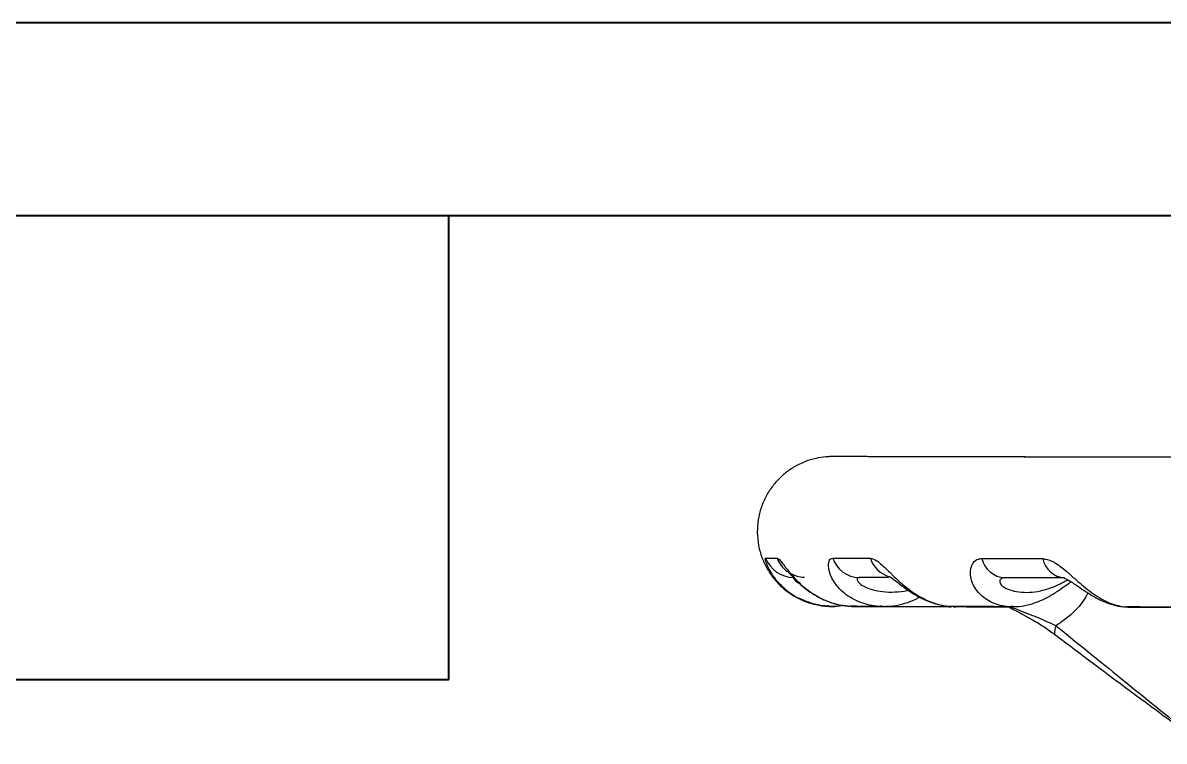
# Model space of a CAD drawing. Header units: millimetres. Extents: x 2448 to 4397, y 790 to 2168.
# Drawn here: x 2791.2 to 2928.4, y 2082.1 to 2168.4 of the extents above; entities that cross this region are included whole.
import ezdxf

# ---------------------------------------------------------------- set-up
doc = ezdxf.new("R2010")
doc.units = ezdxf.units.MM
doc.layers.add('AM_BOR', color=7, linetype='Continuous', lineweight=50)
doc.layers.add('粗实线', color=7, linetype='Continuous', lineweight=40)

# ---------------------------------------------------------------- blocks, each defined once
blk = doc.blocks.new('rA3')
at = {"layer": '粗实线'}
for p, q in [((753.384, 421.26), (333.384, 421.26)), ((748.384, 416.26), (358.384, 416.26)), ((418.384, 404.26), (418.384, 416.26)), ((358.384, 404.26), (418.384, 404.26))]:
    blk.add_line(p, q, dxfattribs=at)

msp = doc.modelspace()

# ---------------------------------------------------------------- linework, layer by layer
at = {"color": 7, "linetype": 'Continuous', "lineweight": 25}
for p, q in [((2887.958, 2098.324), (2887.916, 2098.324)), ((2888.049, 2098.378), (2887.958, 2098.324)), ((2888.094, 2098.313), (2888.14, 2098.312)), ((2890.373, 2098.377), (2890.698, 2098.343)), ((2894.417, 2098.364), (2894.148, 2098.305)), ((2894.681, 2098.304), (2894.334, 2098.295)), ((2903.371, 2098.269), (2903.406, 2098.269)), ((2910.203, 2098.33), (2909.768, 2098.267)), ((2923.862, 2098.258), (2924.267, 2098.255))]:
    msp.add_line(p, q, dxfattribs=at)
at = {"color": 7, "linetype": 'Continuous', "lineweight": 25, "flags": 128}
for points in [[(2880.521, 2104.115), (2880.642, 2104.114), (2880.778, 2104.114), (2880.929, 2104.114), (2881.096, 2104.113), (2881.278, 2104.113), (2881.476, 2104.112), (2881.689, 2104.112), (2881.918, 2104.111)], [(2888.601, 2104.097), (2889.115, 2104.096), (2889.643, 2104.095), (2890.186, 2104.094), (2890.744, 2104.092), (2891.316, 2104.091), (2891.903, 2104.09), (2892.504, 2104.089), (2893.119, 2104.087)], [(2906.509, 2104.059), (2907.382, 2104.057), (2908.267, 2104.055), (2909.165, 2104.053), (2910.075, 2104.051), (2910.998, 2104.049), (2911.933, 2104.047), (2912.881, 2104.045), (2913.841, 2104.043)], [(2895.314, 2101.764), (2895.002, 2101.765), (2894.429, 2101.766), (2893.869, 2101.767), (2893.324, 2101.768), (2892.793, 2101.769), (2892.276, 2101.77), (2891.773, 2101.772)], [(2916.457, 2101.719), (2915.519, 2101.721), (2914.592, 2101.723), (2913.677, 2101.725), (2912.774, 2101.726), (2911.884, 2101.728), (2911.006, 2101.73), (2910.14, 2101.732), (2909.287, 2101.734)]]:
    msp.add_lwpolyline(points, dxfattribs=at)
at = {"color": 7, "linetype": 'Continuous', "lineweight": 25}
for centre, radius, start, end in [((2883.882, 2105.379), 3.591, 200.62584, 269.83577), ((2885.286, 2105.367), 3.595, 200.44917, 233.07935), ((2891.836, 2105.184), 3.413, 198.57422, 268.9394), ((2896.368, 2105.147), 3.418, 198.06675, 253.65062), ((2909.48, 2104.787), 3.059, 193.76926, 266.38233), ((2916.71, 2104.637), 2.93, 191.71062, 265.05504), ((2916.983, 2095.172), 1.722, 152.36133, 187.28595)]:
    msp.add_arc(centre, radius, start, end, dxfattribs=at)
for points, knots in [([(2988.812, 2116.087), (2988.41, 2116.088), (2985.964, 2116.093), (2981.558, 2116.103), (2975.615, 2116.115), (2969.793, 2116.128), (2964.092, 2116.14), (2958.528, 2116.152), (2953.11, 2116.163), (2947.849, 2116.175), (2942.756, 2116.185), (2937.84, 2116.196), (2933.111, 2116.206), (2928.579, 2116.216), (2924.252, 2116.225), (2920.139, 2116.234), (2916.249, 2116.242), (2912.588, 2116.25), (2909.163, 2116.257), (2905.983, 2116.264), (2903.052, 2116.27), (2900.378, 2116.276), (2897.964, 2116.281), (2895.816, 2116.285), (2893.938, 2116.289), (2892.333, 2116.293), (2891.006, 2116.296), (2889.956, 2116.298), (2889.195, 2116.299), (2888.688, 2116.3), (2888.607, 2116.301), (2888.53, 2116.301), (2888.539, 2116.301), (2888.48, 2116.301), (2888.42, 2116.3), (2888.292, 2116.298), (2887.767, 2116.28), (2886.846, 2116.172), (2885.641, 2115.854), (2884.436, 2115.351), (2883.318, 2114.68), (2882.26, 2113.803), (2881.337, 2112.773), (2880.55, 2111.549), (2879.959, 2110.181), (2879.599, 2108.714), (2879.486, 2107.174), (2879.64, 2105.639), (2880.044, 2104.186), (2880.644, 2102.892), (2881.391, 2101.768), (2882.245, 2100.82), (2883.163, 2100.045), (2884.106, 2099.438), (2885.035, 2098.988), (2885.913, 2098.675), (2886.702, 2098.478), (2887.359, 2098.369), (2887.751, 2098.336), (2887.916, 2098.322)], [0, 0, 0, 0, 0.0060231, 0.0366099, 0.0671966, 0.0977833, 0.1283701, 0.1589568, 0.1895435, 0.2201303, 0.250717, 0.2813037, 0.3118905, 0.3424772, 0.373064, 0.4036507, 0.4342375, 0.4648243, 0.495411, 0.5259978, 0.5565846, 0.5871714, 0.6177583, 0.6483452, 0.6789322, 0.7095193, 0.7401066, 0.7706944, 0.8012833, 0.8318754, 0.8624831, 0.8663594, 0.8679299, 0.8682282, 0.8684593, 0.8689931, 0.8700442, 0.8760415, 0.8821818, 0.8878453, 0.8946985, 0.9007828, 0.9074718, 0.9144255, 0.9215336, 0.928726, 0.9359594, 0.9435539, 0.9507083, 0.9574772, 0.9638951, 0.9699716, 0.9756991, 0.9810537, 0.9859948, 0.9904625, 0.9943749, 0.9976281, 1, 1, 1, 1]), ([(3177.159, 2115.684), (3177.159, 2115.684), (3177.166, 2115.684), (3177.118, 2115.684), (3176.964, 2115.684), (3176.499, 2115.685), (3175.727, 2115.687), (3174.668, 2115.689), (3173.331, 2115.692), (3171.716, 2115.695), (3169.827, 2115.699), (3167.669, 2115.704), (3165.246, 2115.709), (3162.561, 2115.715), (3159.621, 2115.721), (3156.431, 2115.728), (3152.998, 2115.735), (3149.328, 2115.743), (3145.429, 2115.751), (3141.308, 2115.76), (3136.973, 2115.769), (3132.433, 2115.779), (3127.697, 2115.789), (3122.775, 2115.799), (3117.675, 2115.81), (3112.408, 2115.822), (3106.984, 2115.833), (3101.414, 2115.845), (3095.709, 2115.857), (3089.881, 2115.87), (3083.94, 2115.882), (3077.898, 2115.895), (3071.768, 2115.908), (3065.561, 2115.922), (3059.29, 2115.935), (3052.967, 2115.948), (3046.604, 2115.962), (3040.213, 2115.976), (3033.809, 2115.989), (3027.402, 2116.003), (3021.007, 2116.017), (3014.634, 2116.03), (3008.298, 2116.044), (3002.01, 2116.057), (2995.783, 2116.071), (2989.628, 2116.084), (2983.559, 2116.097), (2977.587, 2116.11), (2971.724, 2116.122), (2965.982, 2116.135), (2960.371, 2116.147), (2954.903, 2116.158), (2949.588, 2116.17), (2944.438, 2116.181), (2939.461, 2116.191), (2934.669, 2116.202), (2930.07, 2116.211), (2925.674, 2116.221), (2921.489, 2116.23), (2917.523, 2116.238), (2913.784, 2116.246), (2910.28, 2116.254), (2907.018, 2116.261), (2904.003, 2116.267), (2901.242, 2116.273), (2898.741, 2116.279), (2896.504, 2116.283), (2894.535, 2116.288), (2892.839, 2116.291), (2891.419, 2116.294), (2890.277, 2116.297), (2889.417, 2116.299), (2888.837, 2116.3), (2888.616, 2116.301), (2888.561, 2116.301), (2888.561, 2116.301), (2888.561, 2116.301)], [0, 0, 0, 0, 0.0001783, 0.0043151, 0.0155898, 0.0295797, 0.0437563, 0.057945, 0.0721359, 0.0863275, 0.1005193, 0.1147112, 0.1289033, 0.1430953, 0.1572874, 0.1714795, 0.1856716, 0.1998637, 0.2140558, 0.228248, 0.2424401, 0.2566322, 0.2708243, 0.2850165, 0.2992086, 0.3134008, 0.3275929, 0.341785, 0.3559772, 0.3701693, 0.3843614, 0.3985536, 0.4127457, 0.4269379, 0.44113, 0.4553221, 0.4695143, 0.4837064, 0.4978986, 0.5120907, 0.5262829, 0.540475, 0.5546671, 0.5688593, 0.5830514, 0.5972436, 0.6114357, 0.6256278, 0.63982, 0.6540121, 0.6682043, 0.6823964, 0.6965885, 0.7107807, 0.7249728, 0.739165, 0.7533571, 0.7675492, 0.7817413, 0.7959335, 0.8101256, 0.8243177, 0.8385098, 0.8527019, 0.866894, 0.8810861, 0.8952782, 0.9094702, 0.9236622, 0.937854, 0.9520457, 0.9662368, 0.9804265, 0.9946094, 0.9989865, 1, 1, 1, 1]), ([(2884.592, 2099.256), (2884.58, 2099.261), (2883.793, 2099.532), (2882.601, 2100.563), (2881.353, 2101.981), (2880.808, 2103.023), (2880.546, 2103.705), (2880.469, 2104.063), (2880.508, 2104.101), (2880.521, 2104.115)], [0, 0, 0, 0, 0.0041415, 0.263017, 0.4963935, 0.6770992, 0.7661585, 0.9204828, 1, 1, 1, 1]), ([(2881.918, 2104.111), (2882.025, 2104.054), (2882.171, 2103.975), (2882.64, 2103.383), (2883.105, 2102.744), (2883.983, 2101.698), (2885.14, 2100.514), (2887.162, 2099.178), (2889.124, 2098.482), (2890.318, 2098.355), (2890.701, 2098.314)], [0, 0, 0, 0, 0.1244108, 0.1701673, 0.3310152, 0.3662671, 0.536307, 0.7249256, 0.9119056, 1, 1, 1, 1]), ([(2894.148, 2098.305), (2893.774, 2098.346), (2892.626, 2098.471), (2890.84, 2099.169), (2889.191, 2100.506), (2888.292, 2101.974), (2888.06, 2103.007), (2888.105, 2103.689), (2888.289, 2104.046), (2888.522, 2104.084), (2888.601, 2104.097)], [0, 0, 0, 0, 0.0900119, 0.2764631, 0.4645483, 0.6341073, 0.7653982, 0.8301036, 0.9422271, 1, 1, 1, 1]), ([(2893.119, 2104.087), (2893.362, 2104.029), (2893.696, 2103.95), (2894.474, 2103.357), (2895.121, 2102.718), (2896.191, 2101.671), (2897.473, 2100.487), (2899.5, 2099.151), (2901.393, 2098.447), (2902.523, 2098.324), (2902.901, 2098.284)], [0, 0, 0, 0, 0.12371401, 0.16921421, 0.329161, 0.36421574, 0.53330282, 0.72086452, 0.90679673, 1, 1, 1, 1]), ([(2909.768, 2098.267), (2909.421, 2098.308), (2908.396, 2098.429), (2906.871, 2099.135), (2905.591, 2100.471), (2905.077, 2101.938), (2905.177, 2102.97), (2905.527, 2103.652), (2905.96, 2104.008), (2906.37, 2104.046), (2906.509, 2104.059)], [0, 0, 0, 0, 0.0948284, 0.2802929, 0.4673828, 0.6360445, 0.7666403, 0.8310031, 0.942533, 1, 1, 1, 1]), ([(2913.841, 2104.043), (2914.205, 2103.985), (2914.702, 2103.905), (2915.737, 2103.312), (2916.521, 2102.672), (2917.711, 2101.625), (2919.029, 2100.441), (2920.924, 2099.105), (2922.612, 2098.394), (2923.591, 2098.276), (2923.929, 2098.235)], [0, 0, 0, 0, 0.1231352, 0.1684226, 0.3276209, 0.3625119, 0.5308075, 0.7174913, 0.9025533, 1, 1, 1, 1]), ([(2885.197, 2101.798), (2885.162, 2101.795), (2884.864, 2101.765), (2884.35, 2101.89), (2883.758, 2102.11), (2883.365, 2102.356), (2883.177, 2102.511), (2883.131, 2102.559), (2883.225, 2102.462), (2883.472, 2102.189), (2883.888, 2101.733), (2884.553, 2101.066), (2885.476, 2100.284), (2886.654, 2099.5), (2888.05, 2098.855), (2889.324, 2098.458), (2890.109, 2098.397), (2890.373, 2098.377)], [0, 0, 0, 0, 0.0083908, 0.07141, 0.1252738, 0.1709517, 0.2105144, 0.2463673, 0.2895606, 0.335238, 0.4025342, 0.4898796, 0.5871208, 0.6978699, 0.8193524, 0.9393972, 1, 1, 1, 1]), ([(2883.872, 2101.789), (2883.859, 2101.771), (2883.842, 2101.748), (2883.94, 2101.585), (2884.101, 2101.407), (2884.341, 2101.193), (2884.513, 2101.1), (2884.585, 2101.06)], [0, 0, 0, 0, 0.3296188, 0.425538, 0.7334723, 0.8873327, 1, 1, 1, 1]), ([(2891.773, 2101.772), (2891.688, 2101.754), (2891.578, 2101.731), (2891.52, 2101.568), (2891.559, 2101.39), (2891.799, 2101.068), (2892.342, 2100.666), (2893.365, 2100.276), (2894.652, 2100.036), (2896.065, 2100.013), (2897.097, 2100.086), (2897.623, 2100.233), (2897.667, 2100.245)], [0, 0, 0, 0, 0.0907736, 0.1171883, 0.2019906, 0.2443615, 0.3586412, 0.500498, 0.6552713, 0.8212301, 0.9850612, 1, 1, 1, 1]), ([(2895.417, 2101.909), (2895.413, 2101.911), (2895.384, 2101.924), (2895.503, 2101.858), (2895.788, 2101.651), (2896.281, 2101.271), (2897.012, 2100.697), (2897.98, 2100.006), (2899.19, 2099.287), (2900.565, 2098.713), (2901.827, 2098.364), (2902.584, 2098.333), (2902.867, 2098.322)], [0, 0, 0, 0, 0.010031, 0.0667998, 0.1268918, 0.2100905, 0.317825, 0.4418765, 0.5884998, 0.7557176, 0.9089907, 1, 1, 1, 1]), ([(2909.287, 2101.734), (2909.135, 2101.716), (2908.94, 2101.693), (2908.729, 2101.531), (2908.652, 2101.353), (2908.721, 2101.032), (2909.077, 2100.63), (2909.897, 2100.239), (2910.993, 2100.004), (2912.237, 2099.964), (2913.506, 2100.128), (2914.68, 2100.466), (2915.686, 2100.893), (2916.426, 2101.287), (2916.775, 2101.428), (2916.897, 2101.478)], [0, 0, 0, 0, 0.0650915, 0.0840326, 0.1448424, 0.1752252, 0.2571725, 0.3588946, 0.4698788, 0.5888835, 0.7063623, 0.8088988, 0.8911139, 0.9616636, 1, 1, 1, 1]), ([(2910.164, 2098.283), (2910.449, 2098.28), (2911.192, 2098.274), (2912.4, 2098.543), (2913.731, 2099.028), (2914.971, 2099.691), (2916.036, 2100.394), (2916.804, 2100.957), (2917.152, 2101.197), (2917.252, 2101.267)], [0, 0, 0, 0, 0.1111443, 0.2893661, 0.4710501, 0.6459344, 0.8092462, 0.944636, 1, 1, 1, 1]), ([(2916.397, 2101.718), (2916.399, 2101.718), (2916.403, 2101.719), (2916.64, 2101.63), (2917.113, 2101.367), (2917.769, 2100.934), (2918.613, 2100.345), (2919.665, 2099.655), (2920.886, 2098.985), (2922.215, 2098.5), (2923.225, 2098.254), (2923.766, 2098.257), (2923.862, 2098.258)], [0, 0, 0, 0, 0.0591263, 0.1257103, 0.2014378, 0.284963, 0.3910138, 0.5163333, 0.6678877, 0.8220891, 0.9686658, 1, 1, 1, 1]), ([(2919.247, 2099.943), (2919.223, 2099.89), (2918.794, 2098.941), (2917.547, 2097.456), (2916.154, 2096.466), (2915.458, 2095.971)], [0, 0, 0, 0, 0.0289063, 0.5148648, 1, 1, 1, 1]), ([(2887.958, 2098.324), (2887.588, 2098.362), (2886.41, 2098.484), (2885.332, 2098.942), (2884.592, 2099.256)], [0, 0, 0, 0, 0.3141745, 1, 1, 1, 1]), ([(2887.916, 2098.322), (2887.923, 2098.322), (2887.984, 2098.316), (2888.044, 2098.314), (2888.097, 2098.313)], [0, 0, 0, 0, 0.124093, 1, 1, 1, 1]), ([(2888.14, 2098.312), (2888.131, 2098.322), (2888.121, 2098.332), (2888.057, 2098.373), (2888.049, 2098.378)], [0, 0, 0, 0, 0.8812059, 1, 1, 1, 1]), ([(2888.097, 2098.313), (2888.156, 2098.31), (2888.256, 2098.304), (2888.374, 2098.302), (2888.431, 2098.301), (2888.454, 2098.301), (2888.472, 2098.301), (2888.489, 2098.301), (2888.504, 2098.301), (2888.515, 2098.301), (2888.525, 2098.301), (2888.581, 2098.301), (2888.599, 2098.301)], [0, 0, 0, 0, 0.0370981, 0.062716, 0.0726254, 0.0800502, 0.0894341, 0.1062355, 0.1489164, 0.3001042, 0.7774749, 1, 1, 1, 1]), ([(2889.815, 2098.434), (2889.676, 2098.398), (2889.131, 2098.254), (2888.563, 2098.287), (2888.14, 2098.312)], [0, 0, 0, 0, 0.25484382, 1, 1, 1, 1]), ([(2889.258, 2098.333), (2889.213, 2098.329), (2889.05, 2098.312), (2888.842, 2098.305), (2888.657, 2098.301), (2888.593, 2098.301), (2888.569, 2098.301), (2888.551, 2098.301), (2888.535, 2098.301), (2888.521, 2098.301), (2888.522, 2098.301), (2888.522, 2098.301)], [0, 0, 0, 0, 0.08424264, 0.30416078, 0.39195284, 0.42226834, 0.44439854, 0.47151727, 0.51898034, 0.635565, 1, 1, 1, 1]), ([(2888.641, 2098.301), (2888.663, 2098.3), (2888.697, 2098.3), (2888.81, 2098.3), (2888.852, 2098.3)], [0, 0, 0, 0, 0.6362162, 1, 1, 1, 1]), ([(2894.148, 2098.305), (2893.491, 2098.307), (2892.175, 2098.31), (2891.192, 2098.313), (2890.701, 2098.314)], [0, 0, 0, 0, 0.4994057, 1, 1, 1, 1]), ([(2890.842, 2098.314), (2890.854, 2098.31), (2890.876, 2098.303), (2890.886, 2098.303), (2890.89, 2098.304)], [0, 0, 0, 0, 0.5388933, 1, 1, 1, 1]), ([(2890.89, 2098.304), (2891.396, 2098.302), (2892.379, 2098.3), (2893.695, 2098.296), (2894.334, 2098.295)], [0, 0, 0, 0, 0.5146969, 1, 1, 1, 1]), ([(2891.276, 2098.295), (2891.308, 2098.295), (2891.713, 2098.294), (2892.773, 2098.291), (2893.88, 2098.289), (2894.609, 2098.288), (2894.682, 2098.287)], [0, 0, 0, 0, 0.0389642, 0.494316, 0.9496557, 1, 1, 1, 1]), ([(2894.287, 2098.289), (2894.813, 2098.288), (2895.951, 2098.285), (2898.035, 2098.281), (2900.338, 2098.276), (2902.051, 2098.272), (2902.852, 2098.27)], [0, 0, 0, 0, 0.23006421, 0.49761872, 0.76517451, 1, 1, 1, 1]), ([(2894.334, 2098.295), (2894.377, 2098.304), (2894.427, 2098.315), (2894.418, 2098.358), (2894.417, 2098.364)], [0, 0, 0, 0, 0.8601109, 1, 1, 1, 1]), ([(2894.645, 2098.31), (2895.034, 2098.314), (2895.914, 2098.323), (2897.27, 2098.649), (2898.354, 2099.032), (2898.907, 2099.35), (2899.027, 2099.419)], [0, 0, 0, 0, 0.2567879, 0.5818793, 0.9092494, 1, 1, 1, 1]), ([(2909.768, 2098.267), (2908.55, 2098.27), (2906.11, 2098.276), (2903.971, 2098.281), (2902.901, 2098.284)], [0, 0, 0, 0, 0.4994067, 1, 1, 1, 1]), ([(2903.085, 2098.274), (2904.152, 2098.272), (2906.287, 2098.267), (2908.721, 2098.261), (2909.94, 2098.259)], [0, 0, 0, 0, 0.4994081, 1, 1, 1, 1]), ([(2903.118, 2098.27), (2903.139, 2098.27), (2903.22, 2098.27), (2903.313, 2098.269), (2903.382, 2098.269)], [0, 0, 0, 0, 0.256276, 1, 1, 1, 1]), ([(2909.655, 2098.281), (2910.625, 2097.777), (2912.123, 2096.999), (2914.012, 2095.859), (2914.85, 2095.259), (2915.276, 2094.954)], [0, 0, 0, 0, 0.474887, 0.7330994, 1, 1, 1, 1]), ([(2909.94, 2098.259), (2910.034, 2098.268), (2910.144, 2098.279), (2910.195, 2098.323), (2910.203, 2098.33)], [0, 0, 0, 0, 0.8481815, 1, 1, 1, 1]), ([(2909.951, 2098.259), (2910.329, 2098.11), (2911.521, 2097.638), (2913.469, 2096.91), (2914.812, 2096.276), (2915.458, 2095.971)], [0, 0, 0, 0, 0.19399797, 0.61220609, 1, 1, 1, 1]), ([(2933.744, 2098.213), (2930.565, 2098.22), (2927.205, 2098.228), (2924.096, 2098.235), (2923.929, 2098.235)], [0, 0, 0, 0, 0.946224, 1, 1, 1, 1]), ([(2924.091, 2098.227), (2924.929, 2098.225), (2928.051, 2098.218), (2931.421, 2098.211), (2933.886, 2098.206)], [0, 0, 0, 0, 0.26863, 1, 1, 1, 1]), ([(2915.458, 2095.971), (2915.698, 2095.777), (2921.402, 2091.156), (2927.109, 2086.538), (2932.576, 2082.114)], [0, 0, 0, 0, 0.0419461, 1, 1, 1, 1]), ([(2915.276, 2094.954), (2916.079, 2094.346), (2920.096, 2091.309), (2925.869, 2087.027), (2930.885, 2083.353), (2932.576, 2082.114)], [0, 0, 0, 0, 0.1421369, 0.7107238, 1, 1, 1, 1])]:
    msp.add_open_spline(points, degree=3, knots=knots, dxfattribs=at)

# ---------------------------------------------------------------- block references
at = {"layer": 'AM_BOR', "xscale": 4.640625, "yscale": 4.640625, "zscale": 4.640625}
msp.add_blockref('rA3', (900.889, 213.5), dxfattribs=at)

doc.saveas('drawing.dxf')
